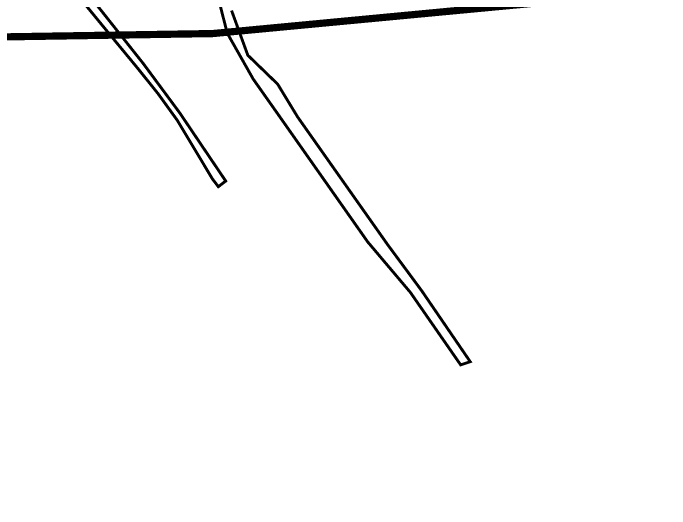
# Model space of a CAD drawing. Header units: metres. Extents: x 561401 to 594056, y 8460144 to 8508504.
# Drawn here: x 570143.53 to 570188.97, y 8473139.13 to 8473173.43 of the extents above; entities that cross this region are included whole.
import ezdxf

# ---------------------------------------------------------------- set-up
doc = ezdxf.new("R2010")
doc.units = ezdxf.units.M
doc.layers.add('1.1. DERECHO DE VIA', color=230, linetype='Continuous')
doc.layers.add('1.7 PIRCA DE PIEDRA', color=8, linetype='Continuous')

msp = doc.modelspace()

# ---------------------------------------------------------------- linework, layer by layer
at = {"layer": '1.1. DERECHO DE VIA', "color": 230, "linetype": 'Continuous', "lineweight": 40, "ltscale": 0.2, "const_width": 0.5}
msp.add_lwpolyline([(570185.632, 8473131.328), (570195.466, 8473148.251), (570208.675, 8473163.18), (570222.404, 8473177.722), (570233.824, 8473194.112), (570236.456, 8473213.733), (570230.439, 8473232.665), (570222.834, 8473251.161), (570212.854, 8473268.477), (570193.561, 8473268.308), (570188.482, 8473249.04), (570190.284, 8473229.122), (570191.65, 8473209.176), (570194.48, 8473188.164), (570179.609, 8473174.122), (570157.342, 8473172.02), (570137.347, 8473171.701), (570117.35, 8473172.071), (570097.354, 8473172.441)], dxfattribs=at)
at = {"layer": '1.7 PIRCA DE PIEDRA', "color": 64, "linetype": 'Continuous', "lineweight": -3, "const_width": 0.2}
for points in [[(570144.819, 8473177.122), (570146.609, 8473175.927), (570147.548, 8473175.206), (570150.12, 8473172.071), (570152.092, 8473169.682), (570153.553, 8473167.861), (570154.883, 8473166.019), (570157.32, 8473161.956), (570157.725, 8473161.425), (570158.236, 8473161.815), (570155.058, 8473166.524), (570152.524, 8473169.952), (570148.57, 8473174.935), (570148.08, 8473175.697), (570145.326, 8473177.461), (570144.819, 8473177.122)], [(570158.641, 8473173.611), (570159.765, 8473170.52), (570161.828, 8473168.522), (570163.213, 8473166.246), (570169.444, 8473157.408), (570171.806, 8473154.211), (570175.155, 8473149.314), (570174.493, 8473149.094), (570171.015, 8473154.107), (570168.064, 8473157.6), (570161.746, 8473166.59), (570160.138, 8473168.87), (570158.341, 8473172.048), (570157.772, 8473174.28)]]:
    msp.add_lwpolyline(points, dxfattribs=at)

doc.saveas('drawing.dxf')
